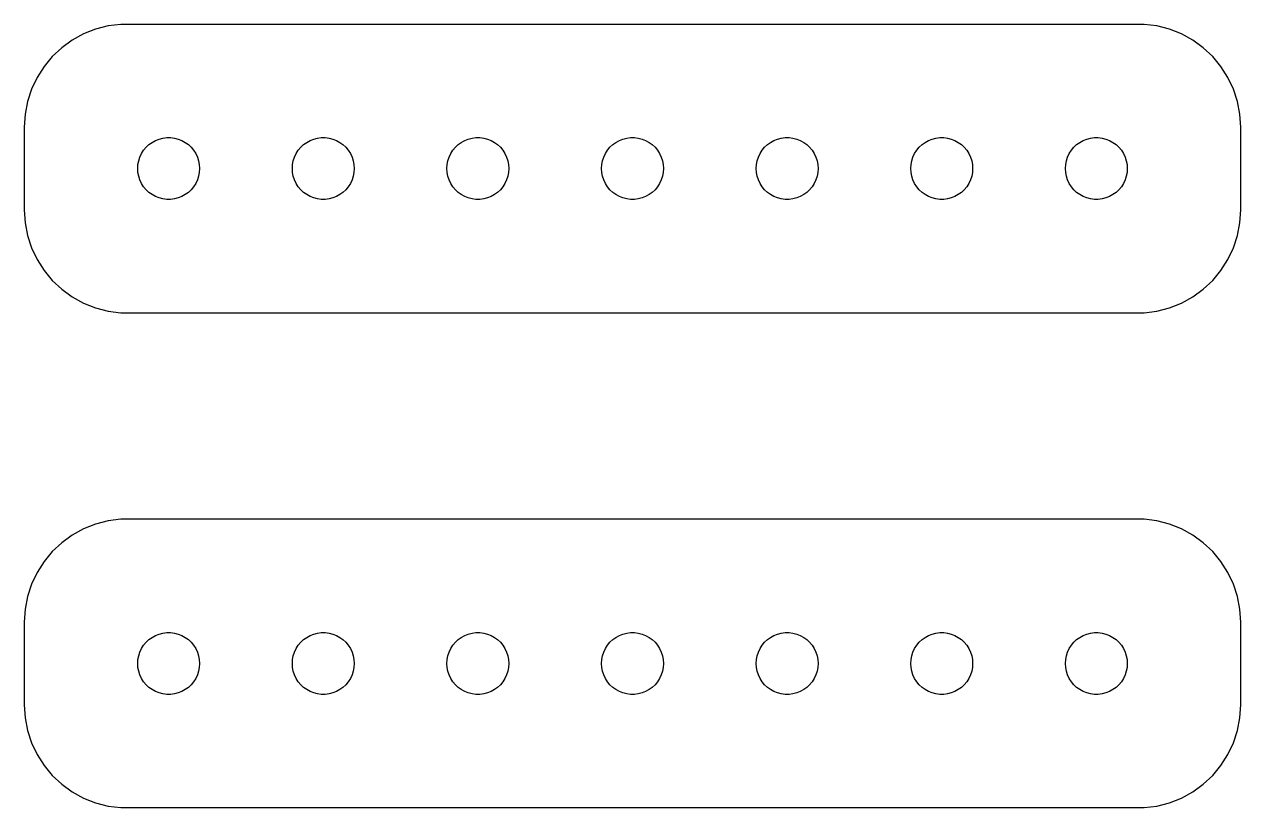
# Model space of a CAD drawing. Header units: metres. Extents: x -29.5 to 29.5, y 65 to 151.
# Drawn here: x -29.5 to 29.5, y 113 to 151 of the extents above; entities that cross this region are included whole.
import ezdxf

# ---------------------------------------------------------------- set-up
doc = ezdxf.new("R2010")
doc.units = ezdxf.units.M

msp = doc.modelspace()

# ---------------------------------------------------------------- linework, layer by layer
for p, q in [((-26.6289, 150.524), (-27.1791, 150.222)), ((-26.0451, 150.755), (-26.6289, 150.524)), ((-25.4369, 150.911), (-26.0451, 150.755)), ((-24.8139, 150.99), (-25.4369, 150.911)), ((24.8139, 150.99), (-24.8139, 150.99)), ((25.4369, 150.911), (24.8139, 150.99)), ((26.0451, 150.755), (25.4369, 150.911)), ((26.6289, 150.524), (26.0451, 150.755)), ((27.1791, 150.222), (26.6289, 150.524)), ((-27.1791, 150.222), (-27.6871, 149.853)), ((27.6871, 149.853), (27.1791, 150.222)), ((-28.1448, 149.423), (-28.5451, 148.939)), ((-27.6871, 149.853), (-28.1448, 149.423)), ((28.1448, 149.423), (27.6871, 149.853)), ((28.5451, 148.939), (28.1448, 149.423)), ((-28.5451, 148.939), (-28.8815, 148.409)), ((28.8815, 148.409), (28.5451, 148.939)), ((-28.8815, 148.409), (-29.1489, 147.841)), ((29.1489, 147.841), (28.8815, 148.409)), ((-29.1489, 147.841), (-29.3429, 147.243)), ((29.3429, 147.243), (29.1489, 147.841)), ((-29.3429, 147.243), (-29.4606, 146.627)), ((29.4606, 146.627), (29.3429, 147.243)), ((-29.4606, 146.627), (-29.5, 146)), ((29.5, 146), (29.4606, 146.627)), ((-29.5, 146), (-29.5, 142)), ((29.5, 142), (29.5, 146)), ((-23.5934, 145.027), (-23.4561, 145.156)), ((-23.4561, 145.156), (-23.3037, 145.266)), ((-23.3037, 145.266), (-23.1387, 145.357)), ((-23.1387, 145.357), (-22.9635, 145.427)), ((-22.9635, 145.427), (-22.7811, 145.473)), ((-22.7811, 145.473), (-22.5942, 145.497)), ((-22.5942, 145.497), (-22.4058, 145.497)), ((-22.4058, 145.497), (-22.2189, 145.473)), ((-22.2189, 145.473), (-22.0365, 145.427)), ((-22.0365, 145.427), (-21.8613, 145.357)), ((-21.8613, 145.357), (-21.6963, 145.266)), ((-21.6963, 145.266), (-21.5439, 145.156)), ((-21.5439, 145.156), (-21.4065, 145.027)), ((-16.0934, 145.027), (-15.9561, 145.156)), ((-15.9561, 145.156), (-15.8037, 145.266)), ((-15.8037, 145.266), (-15.6387, 145.357)), ((-15.6387, 145.357), (-15.4635, 145.427)), ((-15.4635, 145.427), (-15.2811, 145.473)), ((-15.2811, 145.473), (-15.0942, 145.497)), ((-15.0942, 145.497), (-14.9058, 145.497)), ((-14.9058, 145.497), (-14.7189, 145.473)), ((-14.7189, 145.473), (-14.5365, 145.427)), ((-14.5365, 145.427), (-14.3613, 145.357)), ((-14.3613, 145.357), (-14.1963, 145.266)), ((-14.1963, 145.266), (-14.0439, 145.156)), ((-14.0439, 145.156), (-13.9065, 145.027)), ((-8.59344, 145.027), (-8.45613, 145.156)), ((-8.45613, 145.156), (-8.30373, 145.266)), ((-8.30373, 145.266), (-8.13866, 145.357)), ((-8.13866, 145.357), (-7.96352, 145.427)), ((-7.96352, 145.427), (-7.78107, 145.473)), ((-7.78107, 145.473), (-7.59418, 145.497)), ((-7.59418, 145.497), (-7.40581, 145.497)), ((-7.40581, 145.497), (-7.21892, 145.473)), ((-7.21892, 145.473), (-7.03647, 145.427)), ((-7.03647, 145.427), (-6.86133, 145.357)), ((-6.86133, 145.357), (-6.69626, 145.266)), ((-6.69626, 145.266), (-6.54385, 145.156)), ((-6.54385, 145.156), (-6.40654, 145.027)), ((-1.09344, 145.027), (-0.956131, 145.156)), ((-0.956131, 145.156), (-0.803726, 145.266)), ((-0.803726, 145.266), (-0.638657, 145.357)), ((-0.638657, 145.357), (-0.463516, 145.427)), ((-0.463516, 145.427), (-0.281067, 145.473)), ((-0.281067, 145.473), (-0.094177, 145.497)), ((-0.094177, 145.497), (0.094177, 145.497)), ((0.094177, 145.497), (0.281067, 145.473)), ((0.281067, 145.473), (0.463516, 145.427)), ((0.463516, 145.427), (0.638657, 145.357)), ((0.638657, 145.357), (0.803726, 145.266)), ((0.803726, 145.266), (0.956131, 145.156)), ((0.956131, 145.156), (1.09344, 145.027)), ((6.40654, 145.027), (6.54385, 145.156)), ((6.54385, 145.156), (6.69626, 145.266)), ((6.69626, 145.266), (6.86133, 145.357)), ((6.86133, 145.357), (7.03647, 145.427)), ((7.03647, 145.427), (7.21892, 145.473)), ((7.21892, 145.473), (7.40581, 145.497)), ((7.40581, 145.497), (7.59418, 145.497)), ((7.59418, 145.497), (7.78107, 145.473)), ((7.78107, 145.473), (7.96352, 145.427)), ((7.96352, 145.427), (8.13866, 145.357)), ((8.13866, 145.357), (8.30373, 145.266)), ((8.30373, 145.266), (8.45613, 145.156)), ((8.45613, 145.156), (8.59344, 145.027)), ((13.9065, 145.027), (14.0439, 145.156)), ((14.0439, 145.156), (14.1963, 145.266)), ((14.1963, 145.266), (14.3613, 145.357)), ((14.3613, 145.357), (14.5365, 145.427)), ((14.5365, 145.427), (14.7189, 145.473)), ((14.7189, 145.473), (14.9058, 145.497)), ((14.9058, 145.497), (15.0942, 145.497)), ((15.0942, 145.497), (15.2811, 145.473)), ((15.2811, 145.473), (15.4635, 145.427)), ((15.4635, 145.427), (15.6387, 145.357)), ((15.6387, 145.357), (15.8037, 145.266)), ((15.8037, 145.266), (15.9561, 145.156)), ((15.9561, 145.156), (16.0934, 145.027)), ((21.4065, 145.027), (21.5439, 145.156)), ((21.5439, 145.156), (21.6963, 145.266)), ((21.6963, 145.266), (21.8613, 145.357)), ((21.8613, 145.357), (22.0365, 145.427)), ((22.0365, 145.427), (22.2189, 145.473)), ((22.2189, 145.473), (22.4058, 145.497)), ((22.4058, 145.497), (22.5942, 145.497)), ((22.5942, 145.497), (22.7811, 145.473)), ((22.7811, 145.473), (22.9635, 145.427)), ((22.9635, 145.427), (23.1387, 145.357)), ((23.1387, 145.357), (23.3037, 145.266)), ((23.3037, 145.266), (23.4561, 145.156)), ((23.4561, 145.156), (23.5934, 145.027)), ((-23.9529, 144.373), (-23.8947, 144.552)), ((-23.8947, 144.552), (-23.8145, 144.723)), ((-23.8145, 144.723), (-23.7135, 144.882)), ((-23.7135, 144.882), (-23.5934, 145.027)), ((-21.4065, 145.027), (-21.2865, 144.882)), ((-21.2865, 144.882), (-21.1855, 144.723)), ((-21.1855, 144.723), (-21.1053, 144.552)), ((-21.1053, 144.552), (-21.0471, 144.373)), ((-16.4529, 144.373), (-16.3947, 144.552)), ((-16.3947, 144.552), (-16.3145, 144.723)), ((-16.3145, 144.723), (-16.2135, 144.882)), ((-16.2135, 144.882), (-16.0934, 145.027)), ((-13.9065, 145.027), (-13.7865, 144.882)), ((-13.7865, 144.882), (-13.6855, 144.723)), ((-13.6855, 144.723), (-13.6053, 144.552)), ((-13.6053, 144.552), (-13.5471, 144.373)), ((-8.95287, 144.373), (-8.89465, 144.552)), ((-8.89465, 144.552), (-8.81445, 144.723)), ((-8.81445, 144.723), (-8.71352, 144.882)), ((-8.71352, 144.882), (-8.59344, 145.027)), ((-6.40654, 145.027), (-6.28647, 144.882)), ((-6.28647, 144.882), (-6.18553, 144.723)), ((-6.18553, 144.723), (-6.10533, 144.552)), ((-6.10533, 144.552), (-6.04712, 144.373)), ((-1.45287, 144.373), (-1.39465, 144.552)), ((-1.39465, 144.552), (-1.31445, 144.723)), ((-1.31445, 144.723), (-1.21352, 144.882)), ((-1.21352, 144.882), (-1.09344, 145.027)), ((1.09344, 145.027), (1.21352, 144.882)), ((1.21352, 144.882), (1.31445, 144.723)), ((1.31445, 144.723), (1.39465, 144.552)), ((1.39465, 144.552), (1.45287, 144.373)), ((6.04712, 144.373), (6.10533, 144.552)), ((6.10533, 144.552), (6.18553, 144.723)), ((6.18553, 144.723), (6.28647, 144.882)), ((6.28647, 144.882), (6.40654, 145.027)), ((8.59344, 145.027), (8.71352, 144.882)), ((8.71352, 144.882), (8.81445, 144.723)), ((8.81445, 144.723), (8.89465, 144.552)), ((8.89465, 144.552), (8.95287, 144.373)), ((13.5471, 144.373), (13.6053, 144.552)), ((13.6053, 144.552), (13.6855, 144.723)), ((13.6855, 144.723), (13.7865, 144.882)), ((13.7865, 144.882), (13.9065, 145.027)), ((16.0934, 145.027), (16.2135, 144.882)), ((16.2135, 144.882), (16.3145, 144.723)), ((16.3145, 144.723), (16.3947, 144.552)), ((16.3947, 144.552), (16.4529, 144.373)), ((21.0471, 144.373), (21.1053, 144.552)), ((21.1053, 144.552), (21.1855, 144.723)), ((21.1855, 144.723), (21.2865, 144.882)), ((21.2865, 144.882), (21.4065, 145.027)), ((23.5934, 145.027), (23.7135, 144.882)), ((23.7135, 144.882), (23.8145, 144.723)), ((23.8145, 144.723), (23.8947, 144.552)), ((23.8947, 144.552), (23.9529, 144.373)), ((-24, 144), (-23.9882, 144.188)), ((-23.9882, 143.812), (-24, 144)), ((-23.9882, 144.188), (-23.9529, 144.373)), ((-21.0471, 144.373), (-21.0118, 144.188)), ((-21.0118, 144.188), (-21, 144)), ((-21, 144), (-21.0118, 143.812)), ((-16.5, 144), (-16.4882, 144.188)), ((-16.4882, 143.812), (-16.5, 144)), ((-16.4882, 144.188), (-16.4529, 144.373)), ((-13.5471, 144.373), (-13.5118, 144.188)), ((-13.5118, 144.188), (-13.5, 144)), ((-13.5, 144), (-13.5118, 143.812)), ((-9, 144), (-8.98816, 144.188)), ((-8.98816, 143.812), (-9, 144)), ((-8.98816, 144.188), (-8.95287, 144.373)), ((-6.04712, 144.373), (-6.01183, 144.188)), ((-6.01183, 144.188), (-6, 144)), ((-6, 144), (-6.01183, 143.812)), ((-1.5, 144), (-1.48816, 144.188)), ((-1.48816, 143.812), (-1.5, 144)), ((-1.48816, 144.188), (-1.45287, 144.373)), ((1.45287, 144.373), (1.48816, 144.188)), ((1.48816, 144.188), (1.5, 144)), ((1.5, 144), (1.48816, 143.812)), ((6, 144), (6.01183, 144.188)), ((6.01183, 143.812), (6, 144)), ((6.01183, 144.188), (6.04712, 144.373)), ((8.95287, 144.373), (8.98816, 144.188)), ((8.98816, 144.188), (9, 144)), ((9, 144), (8.98816, 143.812)), ((13.5, 144), (13.5118, 144.188)), ((13.5118, 143.812), (13.5, 144)), ((13.5118, 144.188), (13.5471, 144.373)), ((16.4529, 144.373), (16.4882, 144.188)), ((16.4882, 144.188), (16.5, 144)), ((16.5, 144), (16.4882, 143.812)), ((21, 144), (21.0118, 144.188)), ((21.0118, 143.812), (21, 144)), ((21.0118, 144.188), (21.0471, 144.373)), ((23.9529, 144.373), (23.9882, 144.188)), ((23.9882, 144.188), (24, 144)), ((24, 144), (23.9882, 143.812)), ((-23.9529, 143.627), (-23.9882, 143.812)), ((-23.8947, 143.448), (-23.9529, 143.627)), ((-23.8145, 143.277), (-23.8947, 143.448)), ((-21.1053, 143.448), (-21.1855, 143.277)), ((-21.0471, 143.627), (-21.1053, 143.448)), ((-21.0118, 143.812), (-21.0471, 143.627)), ((-16.4529, 143.627), (-16.4882, 143.812)), ((-16.3947, 143.448), (-16.4529, 143.627)), ((-16.3145, 143.277), (-16.3947, 143.448)), ((-13.6053, 143.448), (-13.6855, 143.277)), ((-13.5471, 143.627), (-13.6053, 143.448)), ((-13.5118, 143.812), (-13.5471, 143.627)), ((-8.95287, 143.627), (-8.98816, 143.812)), ((-8.89465, 143.448), (-8.95287, 143.627)), ((-8.81445, 143.277), (-8.89465, 143.448)), ((-6.10533, 143.448), (-6.18553, 143.277)), ((-6.04712, 143.627), (-6.10533, 143.448)), ((-6.01183, 143.812), (-6.04712, 143.627)), ((-1.45287, 143.627), (-1.48816, 143.812)), ((-1.39465, 143.448), (-1.45287, 143.627)), ((-1.31445, 143.277), (-1.39465, 143.448)), ((1.39465, 143.448), (1.31445, 143.277)), ((1.45287, 143.627), (1.39465, 143.448)), ((1.48816, 143.812), (1.45287, 143.627)), ((6.04712, 143.627), (6.01183, 143.812)), ((6.10533, 143.448), (6.04712, 143.627)), ((6.18553, 143.277), (6.10533, 143.448)), ((8.89465, 143.448), (8.81445, 143.277)), ((8.95287, 143.627), (8.89465, 143.448)), ((8.98816, 143.812), (8.95287, 143.627)), ((13.5471, 143.627), (13.5118, 143.812)), ((13.6053, 143.448), (13.5471, 143.627)), ((13.6855, 143.277), (13.6053, 143.448)), ((16.3947, 143.448), (16.3145, 143.277)), ((16.4529, 143.627), (16.3947, 143.448)), ((16.4882, 143.812), (16.4529, 143.627)), ((21.0471, 143.627), (21.0118, 143.812)), ((21.1053, 143.448), (21.0471, 143.627)), ((21.1855, 143.277), (21.1053, 143.448)), ((23.8947, 143.448), (23.8145, 143.277)), ((23.9529, 143.627), (23.8947, 143.448)), ((23.9882, 143.812), (23.9529, 143.627)), ((-23.7135, 143.118), (-23.8145, 143.277)), ((-23.5934, 142.973), (-23.7135, 143.118)), ((-23.4561, 142.844), (-23.5934, 142.973)), ((-23.3037, 142.734), (-23.4561, 142.844)), ((-21.5439, 142.844), (-21.6963, 142.734)), ((-21.4065, 142.973), (-21.5439, 142.844)), ((-21.2865, 143.118), (-21.4065, 142.973)), ((-21.1855, 143.277), (-21.2865, 143.118)), ((-16.2135, 143.118), (-16.3145, 143.277)), ((-16.0934, 142.973), (-16.2135, 143.118)), ((-15.9561, 142.844), (-16.0934, 142.973)), ((-15.8037, 142.734), (-15.9561, 142.844)), ((-14.0439, 142.844), (-14.1963, 142.734)), ((-13.9065, 142.973), (-14.0439, 142.844)), ((-13.7865, 143.118), (-13.9065, 142.973)), ((-13.6855, 143.277), (-13.7865, 143.118)), ((-8.71352, 143.118), (-8.81445, 143.277)), ((-8.59344, 142.973), (-8.71352, 143.118)), ((-8.45613, 142.844), (-8.59344, 142.973)), ((-8.30373, 142.734), (-8.45613, 142.844)), ((-6.54385, 142.844), (-6.69626, 142.734)), ((-6.40654, 142.973), (-6.54385, 142.844)), ((-6.28647, 143.118), (-6.40654, 142.973)), ((-6.18553, 143.277), (-6.28647, 143.118)), ((-1.21352, 143.118), (-1.31445, 143.277)), ((-1.09344, 142.973), (-1.21352, 143.118)), ((-0.956131, 142.844), (-1.09344, 142.973)), ((-0.803726, 142.734), (-0.956131, 142.844)), ((0.956131, 142.844), (0.803726, 142.734)), ((1.09344, 142.973), (0.956131, 142.844)), ((1.21352, 143.118), (1.09344, 142.973)), ((1.31445, 143.277), (1.21352, 143.118)), ((6.28647, 143.118), (6.18553, 143.277)), ((6.40654, 142.973), (6.28647, 143.118)), ((6.54385, 142.844), (6.40654, 142.973)), ((6.69626, 142.734), (6.54385, 142.844)), ((8.45613, 142.844), (8.30373, 142.734)), ((8.59344, 142.973), (8.45613, 142.844)), ((8.71352, 143.118), (8.59344, 142.973)), ((8.81445, 143.277), (8.71352, 143.118)), ((13.7865, 143.118), (13.6855, 143.277)), ((13.9065, 142.973), (13.7865, 143.118)), ((14.0439, 142.844), (13.9065, 142.973)), ((14.1963, 142.734), (14.0439, 142.844)), ((15.9561, 142.844), (15.8037, 142.734)), ((16.0934, 142.973), (15.9561, 142.844)), ((16.2135, 143.118), (16.0934, 142.973)), ((16.3145, 143.277), (16.2135, 143.118)), ((21.2865, 143.118), (21.1855, 143.277)), ((21.4065, 142.973), (21.2865, 143.118)), ((21.5439, 142.844), (21.4065, 142.973)), ((21.6963, 142.734), (21.5439, 142.844)), ((23.4561, 142.844), (23.3037, 142.734)), ((23.5934, 142.973), (23.4561, 142.844)), ((23.7135, 143.118), (23.5934, 142.973)), ((23.8145, 143.277), (23.7135, 143.118)), ((-23.1387, 142.643), (-23.3037, 142.734)), ((-22.9635, 142.573), (-23.1387, 142.643)), ((-22.7811, 142.527), (-22.9635, 142.573)), ((-22.5942, 142.503), (-22.7811, 142.527)), ((-22.4058, 142.503), (-22.5942, 142.503)), ((-22.2189, 142.527), (-22.4058, 142.503)), ((-22.0365, 142.573), (-22.2189, 142.527)), ((-21.8613, 142.643), (-22.0365, 142.573)), ((-21.6963, 142.734), (-21.8613, 142.643)), ((-15.6387, 142.643), (-15.8037, 142.734)), ((-15.4635, 142.573), (-15.6387, 142.643)), ((-15.2811, 142.527), (-15.4635, 142.573)), ((-15.0942, 142.503), (-15.2811, 142.527)), ((-14.9058, 142.503), (-15.0942, 142.503)), ((-14.7189, 142.527), (-14.9058, 142.503)), ((-14.5365, 142.573), (-14.7189, 142.527)), ((-14.3613, 142.643), (-14.5365, 142.573)), ((-14.1963, 142.734), (-14.3613, 142.643)), ((-8.13866, 142.643), (-8.30373, 142.734)), ((-7.96352, 142.573), (-8.13866, 142.643)), ((-7.78107, 142.527), (-7.96352, 142.573)), ((-7.59418, 142.503), (-7.78107, 142.527)), ((-7.40581, 142.503), (-7.59418, 142.503)), ((-7.21892, 142.527), (-7.40581, 142.503)), ((-7.03647, 142.573), (-7.21892, 142.527)), ((-6.86133, 142.643), (-7.03647, 142.573)), ((-6.69626, 142.734), (-6.86133, 142.643)), ((-0.638657, 142.643), (-0.803726, 142.734)), ((-0.463516, 142.573), (-0.638657, 142.643)), ((-0.281067, 142.527), (-0.463516, 142.573)), ((-0.094177, 142.503), (-0.281067, 142.527)), ((0.094177, 142.503), (-0.094177, 142.503)), ((0.281067, 142.527), (0.094177, 142.503)), ((0.463516, 142.573), (0.281067, 142.527)), ((0.638657, 142.643), (0.463516, 142.573)), ((0.803726, 142.734), (0.638657, 142.643)), ((6.86133, 142.643), (6.69626, 142.734)), ((7.03647, 142.573), (6.86133, 142.643)), ((7.21892, 142.527), (7.03647, 142.573)), ((7.40581, 142.503), (7.21892, 142.527)), ((7.59418, 142.503), (7.40581, 142.503)), ((7.78107, 142.527), (7.59418, 142.503)), ((7.96352, 142.573), (7.78107, 142.527)), ((8.13866, 142.643), (7.96352, 142.573)), ((8.30373, 142.734), (8.13866, 142.643)), ((14.3613, 142.643), (14.1963, 142.734)), ((14.5365, 142.573), (14.3613, 142.643)), ((14.7189, 142.527), (14.5365, 142.573)), ((14.9058, 142.503), (14.7189, 142.527)), ((15.0942, 142.503), (14.9058, 142.503)), ((15.2811, 142.527), (15.0942, 142.503)), ((15.4635, 142.573), (15.2811, 142.527)), ((15.6387, 142.643), (15.4635, 142.573)), ((15.8037, 142.734), (15.6387, 142.643)), ((21.8613, 142.643), (21.6963, 142.734)), ((22.0365, 142.573), (21.8613, 142.643)), ((22.2189, 142.527), (22.0365, 142.573)), ((22.4058, 142.503), (22.2189, 142.527)), ((22.5942, 142.503), (22.4058, 142.503)), ((22.7811, 142.527), (22.5942, 142.503)), ((22.9635, 142.573), (22.7811, 142.527)), ((23.1387, 142.643), (22.9635, 142.573)), ((23.3037, 142.734), (23.1387, 142.643)), ((-29.5, 142), (-29.4606, 141.373)), ((29.4606, 141.373), (29.5, 142)), ((-29.4606, 141.373), (-29.3429, 140.757)), ((29.3429, 140.757), (29.4606, 141.373)), ((-29.3429, 140.757), (-29.1489, 140.159)), ((29.1489, 140.159), (29.3429, 140.757)), ((-29.1489, 140.159), (-28.8815, 139.591)), ((28.8815, 139.591), (29.1489, 140.159)), ((-28.8815, 139.591), (-28.5451, 139.061)), ((28.5451, 139.061), (28.8815, 139.591)), ((-28.5451, 139.061), (-28.1448, 138.577)), ((28.1448, 138.577), (28.5451, 139.061)), ((-28.1448, 138.577), (-27.6871, 138.147)), ((-27.6871, 138.147), (-27.1791, 137.778)), ((27.1791, 137.778), (27.6871, 138.147)), ((27.6871, 138.147), (28.1448, 138.577)), ((-27.1791, 137.778), (-26.6289, 137.476)), ((-26.6289, 137.476), (-26.0451, 137.245)), ((26.0451, 137.245), (26.6289, 137.476)), ((26.6289, 137.476), (27.1791, 137.778)), ((-26.0451, 137.245), (-25.4369, 137.089)), ((-25.4369, 137.089), (-24.8139, 137.01)), ((-24.8139, 137.01), (24.8139, 137.01)), ((24.8139, 137.01), (25.4369, 137.089)), ((25.4369, 137.089), (26.0451, 137.245)), ((-25.4369, 126.911), (-26.0451, 126.755)), ((-24.8139, 126.99), (-25.4369, 126.911)), ((24.8139, 126.99), (-24.8139, 126.99)), ((25.4369, 126.911), (24.8139, 126.99)), ((26.0451, 126.755), (25.4369, 126.911)), ((-26.6289, 126.524), (-27.1791, 126.222)), ((-26.0451, 126.755), (-26.6289, 126.524)), ((26.6289, 126.524), (26.0451, 126.755)), ((27.1791, 126.222), (26.6289, 126.524)), ((-27.6871, 125.853), (-28.1448, 125.423)), ((-27.1791, 126.222), (-27.6871, 125.853)), ((27.6871, 125.853), (27.1791, 126.222)), ((28.1448, 125.423), (27.6871, 125.853)), ((-28.1448, 125.423), (-28.5451, 124.939)), ((28.5451, 124.939), (28.1448, 125.423)), ((-28.5451, 124.939), (-28.8815, 124.409)), ((28.8815, 124.409), (28.5451, 124.939)), ((-28.8815, 124.409), (-29.1489, 123.841)), ((29.1489, 123.841), (28.8815, 124.409)), ((-29.1489, 123.841), (-29.3429, 123.243)), ((29.3429, 123.243), (29.1489, 123.841)), ((-29.3429, 123.243), (-29.4606, 122.627)), ((29.4606, 122.627), (29.3429, 123.243)), ((-29.4606, 122.627), (-29.5, 122)), ((29.5, 122), (29.4606, 122.627)), ((-29.5, 122), (-29.5, 118)), ((29.5, 118), (29.5, 122)), ((-23.7135, 120.882), (-23.5934, 121.027)), ((-23.5934, 121.027), (-23.4561, 121.156)), ((-23.4561, 121.156), (-23.3037, 121.266)), ((-23.3037, 121.266), (-23.1387, 121.357)), ((-23.1387, 121.357), (-22.9635, 121.427)), ((-22.9635, 121.427), (-22.7811, 121.473)), ((-22.7811, 121.473), (-22.5942, 121.497)), ((-22.5942, 121.497), (-22.4058, 121.497)), ((-22.4058, 121.497), (-22.2189, 121.473)), ((-22.2189, 121.473), (-22.0365, 121.427)), ((-22.0365, 121.427), (-21.8613, 121.357)), ((-21.8613, 121.357), (-21.6963, 121.266)), ((-21.6963, 121.266), (-21.5439, 121.156)), ((-21.5439, 121.156), (-21.4065, 121.027)), ((-21.4065, 121.027), (-21.2865, 120.882)), ((-16.2135, 120.882), (-16.0934, 121.027)), ((-16.0934, 121.027), (-15.9561, 121.156)), ((-15.9561, 121.156), (-15.8037, 121.266)), ((-15.8037, 121.266), (-15.6387, 121.357)), ((-15.6387, 121.357), (-15.4635, 121.427)), ((-15.4635, 121.427), (-15.2811, 121.473)), ((-15.2811, 121.473), (-15.0942, 121.497)), ((-15.0942, 121.497), (-14.9058, 121.497)), ((-14.9058, 121.497), (-14.7189, 121.473)), ((-14.7189, 121.473), (-14.5365, 121.427)), ((-14.5365, 121.427), (-14.3613, 121.357)), ((-14.3613, 121.357), (-14.1963, 121.266)), ((-14.1963, 121.266), (-14.0439, 121.156)), ((-14.0439, 121.156), (-13.9065, 121.027)), ((-13.9065, 121.027), (-13.7865, 120.882)), ((-8.71352, 120.882), (-8.59344, 121.027)), ((-8.59344, 121.027), (-8.45613, 121.156)), ((-8.45613, 121.156), (-8.30373, 121.266)), ((-8.30373, 121.266), (-8.13866, 121.357)), ((-8.13866, 121.357), (-7.96352, 121.427)), ((-7.96352, 121.427), (-7.78107, 121.473)), ((-7.78107, 121.473), (-7.59418, 121.497)), ((-7.59418, 121.497), (-7.40581, 121.497)), ((-7.40581, 121.497), (-7.21892, 121.473)), ((-7.21892, 121.473), (-7.03647, 121.427)), ((-7.03647, 121.427), (-6.86133, 121.357)), ((-6.86133, 121.357), (-6.69626, 121.266)), ((-6.69626, 121.266), (-6.54385, 121.156)), ((-6.54385, 121.156), (-6.40654, 121.027)), ((-6.40654, 121.027), (-6.28647, 120.882)), ((-1.21352, 120.882), (-1.09344, 121.027)), ((-1.09344, 121.027), (-0.956131, 121.156)), ((-0.956131, 121.156), (-0.803726, 121.266)), ((-0.803726, 121.266), (-0.638657, 121.357)), ((-0.638657, 121.357), (-0.463516, 121.427)), ((-0.463516, 121.427), (-0.281067, 121.473)), ((-0.281067, 121.473), (-0.094177, 121.497)), ((-0.094177, 121.497), (0.094177, 121.497)), ((0.094177, 121.497), (0.281067, 121.473)), ((0.281067, 121.473), (0.463516, 121.427)), ((0.463516, 121.427), (0.638657, 121.357)), ((0.638657, 121.357), (0.803726, 121.266)), ((0.803726, 121.266), (0.956131, 121.156)), ((0.956131, 121.156), (1.09344, 121.027)), ((1.09344, 121.027), (1.21352, 120.882)), ((6.28647, 120.882), (6.40654, 121.027)), ((6.40654, 121.027), (6.54385, 121.156)), ((6.54385, 121.156), (6.69626, 121.266)), ((6.69626, 121.266), (6.86133, 121.357)), ((6.86133, 121.357), (7.03647, 121.427)), ((7.03647, 121.427), (7.21892, 121.473)), ((7.21892, 121.473), (7.40581, 121.497)), ((7.40581, 121.497), (7.59418, 121.497)), ((7.59418, 121.497), (7.78107, 121.473)), ((7.78107, 121.473), (7.96352, 121.427)), ((7.96352, 121.427), (8.13866, 121.357)), ((8.13866, 121.357), (8.30373, 121.266)), ((8.30373, 121.266), (8.45613, 121.156)), ((8.45613, 121.156), (8.59344, 121.027)), ((8.59344, 121.027), (8.71352, 120.882)), ((13.7865, 120.882), (13.9065, 121.027)), ((13.9065, 121.027), (14.0439, 121.156)), ((14.0439, 121.156), (14.1963, 121.266)), ((14.1963, 121.266), (14.3613, 121.357)), ((14.3613, 121.357), (14.5365, 121.427)), ((14.5365, 121.427), (14.7189, 121.473)), ((14.7189, 121.473), (14.9058, 121.497)), ((14.9058, 121.497), (15.0942, 121.497)), ((15.0942, 121.497), (15.2811, 121.473)), ((15.2811, 121.473), (15.4635, 121.427)), ((15.4635, 121.427), (15.6387, 121.357)), ((15.6387, 121.357), (15.8037, 121.266)), ((15.8037, 121.266), (15.9561, 121.156)), ((15.9561, 121.156), (16.0934, 121.027)), ((16.0934, 121.027), (16.2135, 120.882)), ((21.2865, 120.882), (21.4065, 121.027)), ((21.4065, 121.027), (21.5439, 121.156)), ((21.5439, 121.156), (21.6963, 121.266)), ((21.6963, 121.266), (21.8613, 121.357)), ((21.8613, 121.357), (22.0365, 121.427)), ((22.0365, 121.427), (22.2189, 121.473)), ((22.2189, 121.473), (22.4058, 121.497)), ((22.4058, 121.497), (22.5942, 121.497)), ((22.5942, 121.497), (22.7811, 121.473)), ((22.7811, 121.473), (22.9635, 121.427)), ((22.9635, 121.427), (23.1387, 121.357)), ((23.1387, 121.357), (23.3037, 121.266)), ((23.3037, 121.266), (23.4561, 121.156)), ((23.4561, 121.156), (23.5934, 121.027)), ((23.5934, 121.027), (23.7135, 120.882)), ((-23.9882, 120.188), (-23.9529, 120.373)), ((-23.9529, 120.373), (-23.8947, 120.552)), ((-23.8947, 120.552), (-23.8145, 120.723)), ((-23.8145, 120.723), (-23.7135, 120.882)), ((-21.2865, 120.882), (-21.1855, 120.723)), ((-21.1855, 120.723), (-21.1053, 120.552)), ((-21.1053, 120.552), (-21.0471, 120.373)), ((-21.0471, 120.373), (-21.0118, 120.188)), ((-16.4882, 120.188), (-16.4529, 120.373)), ((-16.4529, 120.373), (-16.3947, 120.552)), ((-16.3947, 120.552), (-16.3145, 120.723)), ((-16.3145, 120.723), (-16.2135, 120.882)), ((-13.7865, 120.882), (-13.6855, 120.723)), ((-13.6855, 120.723), (-13.6053, 120.552)), ((-13.6053, 120.552), (-13.5471, 120.373)), ((-13.5471, 120.373), (-13.5118, 120.188)), ((-8.98816, 120.188), (-8.95287, 120.373)), ((-8.95287, 120.373), (-8.89465, 120.552)), ((-8.89465, 120.552), (-8.81445, 120.723)), ((-8.81445, 120.723), (-8.71352, 120.882)), ((-6.28647, 120.882), (-6.18553, 120.723)), ((-6.18553, 120.723), (-6.10533, 120.552)), ((-6.10533, 120.552), (-6.04712, 120.373)), ((-6.04712, 120.373), (-6.01183, 120.188)), ((-1.48816, 120.188), (-1.45287, 120.373)), ((-1.45287, 120.373), (-1.39465, 120.552)), ((-1.39465, 120.552), (-1.31445, 120.723)), ((-1.31445, 120.723), (-1.21352, 120.882)), ((1.21352, 120.882), (1.31445, 120.723)), ((1.31445, 120.723), (1.39465, 120.552)), ((1.39465, 120.552), (1.45287, 120.373)), ((1.45287, 120.373), (1.48816, 120.188)), ((6.01183, 120.188), (6.04712, 120.373)), ((6.04712, 120.373), (6.10533, 120.552)), ((6.10533, 120.552), (6.18553, 120.723)), ((6.18553, 120.723), (6.28647, 120.882)), ((8.71352, 120.882), (8.81445, 120.723)), ((8.81445, 120.723), (8.89465, 120.552)), ((8.89465, 120.552), (8.95287, 120.373)), ((8.95287, 120.373), (8.98816, 120.188)), ((13.5118, 120.188), (13.5471, 120.373)), ((13.5471, 120.373), (13.6053, 120.552)), ((13.6053, 120.552), (13.6855, 120.723)), ((13.6855, 120.723), (13.7865, 120.882)), ((16.2135, 120.882), (16.3145, 120.723)), ((16.3145, 120.723), (16.3947, 120.552)), ((16.3947, 120.552), (16.4529, 120.373)), ((16.4529, 120.373), (16.4882, 120.188)), ((21.0118, 120.188), (21.0471, 120.373)), ((21.0471, 120.373), (21.1053, 120.552)), ((21.1053, 120.552), (21.1855, 120.723)), ((21.1855, 120.723), (21.2865, 120.882)), ((23.7135, 120.882), (23.8145, 120.723)), ((23.8145, 120.723), (23.8947, 120.552)), ((23.8947, 120.552), (23.9529, 120.373)), ((23.9529, 120.373), (23.9882, 120.188)), ((-24, 120), (-23.9882, 120.188)), ((-23.9882, 119.812), (-24, 120)), ((-23.9529, 119.627), (-23.9882, 119.812)), ((-21.0118, 119.812), (-21.0471, 119.627)), ((-21.0118, 120.188), (-21, 120)), ((-21, 120), (-21.0118, 119.812)), ((-16.5, 120), (-16.4882, 120.188)), ((-16.4882, 119.812), (-16.5, 120)), ((-16.4529, 119.627), (-16.4882, 119.812)), ((-13.5118, 119.812), (-13.5471, 119.627)), ((-13.5118, 120.188), (-13.5, 120)), ((-13.5, 120), (-13.5118, 119.812)), ((-9, 120), (-8.98816, 120.188)), ((-8.98816, 119.812), (-9, 120)), ((-8.95287, 119.627), (-8.98816, 119.812)), ((-6.01183, 119.812), (-6.04712, 119.627)), ((-6.01183, 120.188), (-6, 120)), ((-6, 120), (-6.01183, 119.812)), ((-1.5, 120), (-1.48816, 120.188)), ((-1.48816, 119.812), (-1.5, 120)), ((-1.45287, 119.627), (-1.48816, 119.812)), ((1.48816, 119.812), (1.45287, 119.627)), ((1.48816, 120.188), (1.5, 120)), ((1.5, 120), (1.48816, 119.812)), ((6, 120), (6.01183, 120.188)), ((6.01183, 119.812), (6, 120)), ((6.04712, 119.627), (6.01183, 119.812)), ((8.98816, 119.812), (8.95287, 119.627)), ((8.98816, 120.188), (9, 120)), ((9, 120), (8.98816, 119.812)), ((13.5, 120), (13.5118, 120.188)), ((13.5118, 119.812), (13.5, 120)), ((13.5471, 119.627), (13.5118, 119.812)), ((16.4882, 119.812), (16.4529, 119.627)), ((16.4882, 120.188), (16.5, 120)), ((16.5, 120), (16.4882, 119.812)), ((21, 120), (21.0118, 120.188)), ((21.0118, 119.812), (21, 120)), ((21.0471, 119.627), (21.0118, 119.812)), ((23.9882, 119.812), (23.9529, 119.627)), ((23.9882, 120.188), (24, 120)), ((24, 120), (23.9882, 119.812)), ((-23.8947, 119.448), (-23.9529, 119.627)), ((-23.8145, 119.277), (-23.8947, 119.448)), ((-23.7135, 119.118), (-23.8145, 119.277)), ((-21.1855, 119.277), (-21.2865, 119.118)), ((-21.1053, 119.448), (-21.1855, 119.277)), ((-21.0471, 119.627), (-21.1053, 119.448)), ((-16.3947, 119.448), (-16.4529, 119.627)), ((-16.3145, 119.277), (-16.3947, 119.448)), ((-16.2135, 119.118), (-16.3145, 119.277)), ((-13.6855, 119.277), (-13.7865, 119.118)), ((-13.6053, 119.448), (-13.6855, 119.277)), ((-13.5471, 119.627), (-13.6053, 119.448)), ((-8.89465, 119.448), (-8.95287, 119.627)), ((-8.81445, 119.277), (-8.89465, 119.448)), ((-8.71352, 119.118), (-8.81445, 119.277)), ((-6.18553, 119.277), (-6.28647, 119.118)), ((-6.10533, 119.448), (-6.18553, 119.277)), ((-6.04712, 119.627), (-6.10533, 119.448)), ((-1.39465, 119.448), (-1.45287, 119.627)), ((-1.31445, 119.277), (-1.39465, 119.448)), ((-1.21352, 119.118), (-1.31445, 119.277)), ((1.31445, 119.277), (1.21352, 119.118)), ((1.39465, 119.448), (1.31445, 119.277)), ((1.45287, 119.627), (1.39465, 119.448)), ((6.10533, 119.448), (6.04712, 119.627)), ((6.18553, 119.277), (6.10533, 119.448)), ((6.28647, 119.118), (6.18553, 119.277)), ((8.81445, 119.277), (8.71352, 119.118)), ((8.89465, 119.448), (8.81445, 119.277)), ((8.95287, 119.627), (8.89465, 119.448)), ((13.6053, 119.448), (13.5471, 119.627)), ((13.6855, 119.277), (13.6053, 119.448)), ((13.7865, 119.118), (13.6855, 119.277)), ((16.3145, 119.277), (16.2135, 119.118)), ((16.3947, 119.448), (16.3145, 119.277)), ((16.4529, 119.627), (16.3947, 119.448)), ((21.1053, 119.448), (21.0471, 119.627)), ((21.1855, 119.277), (21.1053, 119.448)), ((21.2865, 119.118), (21.1855, 119.277)), ((23.8145, 119.277), (23.7135, 119.118)), ((23.8947, 119.448), (23.8145, 119.277)), ((23.9529, 119.627), (23.8947, 119.448)), ((-23.5934, 118.973), (-23.7135, 119.118)), ((-23.4561, 118.844), (-23.5934, 118.973)), ((-23.3037, 118.734), (-23.4561, 118.844)), ((-23.1387, 118.643), (-23.3037, 118.734)), ((-22.9635, 118.573), (-23.1387, 118.643)), ((-21.8613, 118.643), (-22.0365, 118.573)), ((-21.6963, 118.734), (-21.8613, 118.643)), ((-21.5439, 118.844), (-21.6963, 118.734)), ((-21.4065, 118.973), (-21.5439, 118.844)), ((-21.2865, 119.118), (-21.4065, 118.973)), ((-16.0934, 118.973), (-16.2135, 119.118)), ((-15.9561, 118.844), (-16.0934, 118.973)), ((-15.8037, 118.734), (-15.9561, 118.844)), ((-15.6387, 118.643), (-15.8037, 118.734)), ((-15.4635, 118.573), (-15.6387, 118.643)), ((-14.3613, 118.643), (-14.5365, 118.573)), ((-14.1963, 118.734), (-14.3613, 118.643)), ((-14.0439, 118.844), (-14.1963, 118.734)), ((-13.9065, 118.973), (-14.0439, 118.844)), ((-13.7865, 119.118), (-13.9065, 118.973)), ((-8.59344, 118.973), (-8.71352, 119.118)), ((-8.45613, 118.844), (-8.59344, 118.973)), ((-8.30373, 118.734), (-8.45613, 118.844)), ((-8.13866, 118.643), (-8.30373, 118.734)), ((-7.96352, 118.573), (-8.13866, 118.643)), ((-6.86133, 118.643), (-7.03647, 118.573)), ((-6.69626, 118.734), (-6.86133, 118.643)), ((-6.54385, 118.844), (-6.69626, 118.734)), ((-6.40654, 118.973), (-6.54385, 118.844)), ((-6.28647, 119.118), (-6.40654, 118.973)), ((-1.09344, 118.973), (-1.21352, 119.118)), ((-0.956131, 118.844), (-1.09344, 118.973)), ((-0.803726, 118.734), (-0.956131, 118.844)), ((-0.638657, 118.643), (-0.803726, 118.734)), ((-0.463516, 118.573), (-0.638657, 118.643)), ((0.638657, 118.643), (0.463516, 118.573)), ((0.803726, 118.734), (0.638657, 118.643)), ((0.956131, 118.844), (0.803726, 118.734)), ((1.09344, 118.973), (0.956131, 118.844)), ((1.21352, 119.118), (1.09344, 118.973)), ((6.40654, 118.973), (6.28647, 119.118)), ((6.54385, 118.844), (6.40654, 118.973)), ((6.69626, 118.734), (6.54385, 118.844)), ((6.86133, 118.643), (6.69626, 118.734)), ((7.03647, 118.573), (6.86133, 118.643)), ((8.13866, 118.643), (7.96352, 118.573)), ((8.30373, 118.734), (8.13866, 118.643)), ((8.45613, 118.844), (8.30373, 118.734)), ((8.59344, 118.973), (8.45613, 118.844)), ((8.71352, 119.118), (8.59344, 118.973)), ((13.9065, 118.973), (13.7865, 119.118)), ((14.0439, 118.844), (13.9065, 118.973)), ((14.1963, 118.734), (14.0439, 118.844)), ((14.3613, 118.643), (14.1963, 118.734)), ((14.5365, 118.573), (14.3613, 118.643)), ((15.6387, 118.643), (15.4635, 118.573)), ((15.8037, 118.734), (15.6387, 118.643)), ((15.9561, 118.844), (15.8037, 118.734)), ((16.0934, 118.973), (15.9561, 118.844)), ((16.2135, 119.118), (16.0934, 118.973)), ((21.4065, 118.973), (21.2865, 119.118)), ((21.5439, 118.844), (21.4065, 118.973)), ((21.6963, 118.734), (21.5439, 118.844)), ((21.8613, 118.643), (21.6963, 118.734)), ((22.0365, 118.573), (21.8613, 118.643)), ((23.1387, 118.643), (22.9635, 118.573)), ((23.3037, 118.734), (23.1387, 118.643)), ((23.4561, 118.844), (23.3037, 118.734)), ((23.5934, 118.973), (23.4561, 118.844)), ((23.7135, 119.118), (23.5934, 118.973)), ((-29.5, 118), (-29.4606, 117.373)), ((-22.7811, 118.527), (-22.9635, 118.573)), ((-22.5942, 118.503), (-22.7811, 118.527)), ((-22.4058, 118.503), (-22.5942, 118.503)), ((-22.2189, 118.527), (-22.4058, 118.503)), ((-22.0365, 118.573), (-22.2189, 118.527)), ((-15.2811, 118.527), (-15.4635, 118.573)), ((-15.0942, 118.503), (-15.2811, 118.527)), ((-14.9058, 118.503), (-15.0942, 118.503)), ((-14.7189, 118.527), (-14.9058, 118.503)), ((-14.5365, 118.573), (-14.7189, 118.527)), ((-7.78107, 118.527), (-7.96352, 118.573)), ((-7.59418, 118.503), (-7.78107, 118.527)), ((-7.40581, 118.503), (-7.59418, 118.503)), ((-7.21892, 118.527), (-7.40581, 118.503)), ((-7.03647, 118.573), (-7.21892, 118.527)), ((-0.281067, 118.527), (-0.463516, 118.573)), ((-0.094177, 118.503), (-0.281067, 118.527)), ((0.094177, 118.503), (-0.094177, 118.503)), ((0.281067, 118.527), (0.094177, 118.503)), ((0.463516, 118.573), (0.281067, 118.527)), ((7.21892, 118.527), (7.03647, 118.573)), ((7.40581, 118.503), (7.21892, 118.527)), ((7.59418, 118.503), (7.40581, 118.503)), ((7.78107, 118.527), (7.59418, 118.503)), ((7.96352, 118.573), (7.78107, 118.527)), ((14.7189, 118.527), (14.5365, 118.573)), ((14.9058, 118.503), (14.7189, 118.527)), ((15.0942, 118.503), (14.9058, 118.503)), ((15.2811, 118.527), (15.0942, 118.503)), ((15.4635, 118.573), (15.2811, 118.527)), ((22.2189, 118.527), (22.0365, 118.573)), ((22.4058, 118.503), (22.2189, 118.527)), ((22.5942, 118.503), (22.4058, 118.503)), ((22.7811, 118.527), (22.5942, 118.503)), ((22.9635, 118.573), (22.7811, 118.527)), ((29.4606, 117.373), (29.5, 118)), ((-29.4606, 117.373), (-29.3429, 116.757)), ((29.3429, 116.757), (29.4606, 117.373)), ((-29.3429, 116.757), (-29.1489, 116.159)), ((29.1489, 116.159), (29.3429, 116.757)), ((-29.1489, 116.159), (-28.8815, 115.591)), ((28.8815, 115.591), (29.1489, 116.159)), ((-28.8815, 115.591), (-28.5451, 115.061)), ((-28.5451, 115.061), (-28.1448, 114.577)), ((28.1448, 114.577), (28.5451, 115.061)), ((28.5451, 115.061), (28.8815, 115.591)), ((-28.1448, 114.577), (-27.6871, 114.147)), ((27.6871, 114.147), (28.1448, 114.577)), ((-27.6871, 114.147), (-27.1791, 113.778)), ((27.1791, 113.778), (27.6871, 114.147)), ((-27.1791, 113.778), (-26.6289, 113.476)), ((-26.6289, 113.476), (-26.0451, 113.245)), ((26.0451, 113.245), (26.6289, 113.476)), ((26.6289, 113.476), (27.1791, 113.778)), ((-26.0451, 113.245), (-25.4369, 113.089)), ((-25.4369, 113.089), (-24.8139, 113.01)), ((-24.8139, 113.01), (24.8139, 113.01)), ((24.8139, 113.01), (25.4369, 113.089)), ((25.4369, 113.089), (26.0451, 113.245))]:
    msp.add_line(p, q)

doc.saveas('drawing.dxf')
